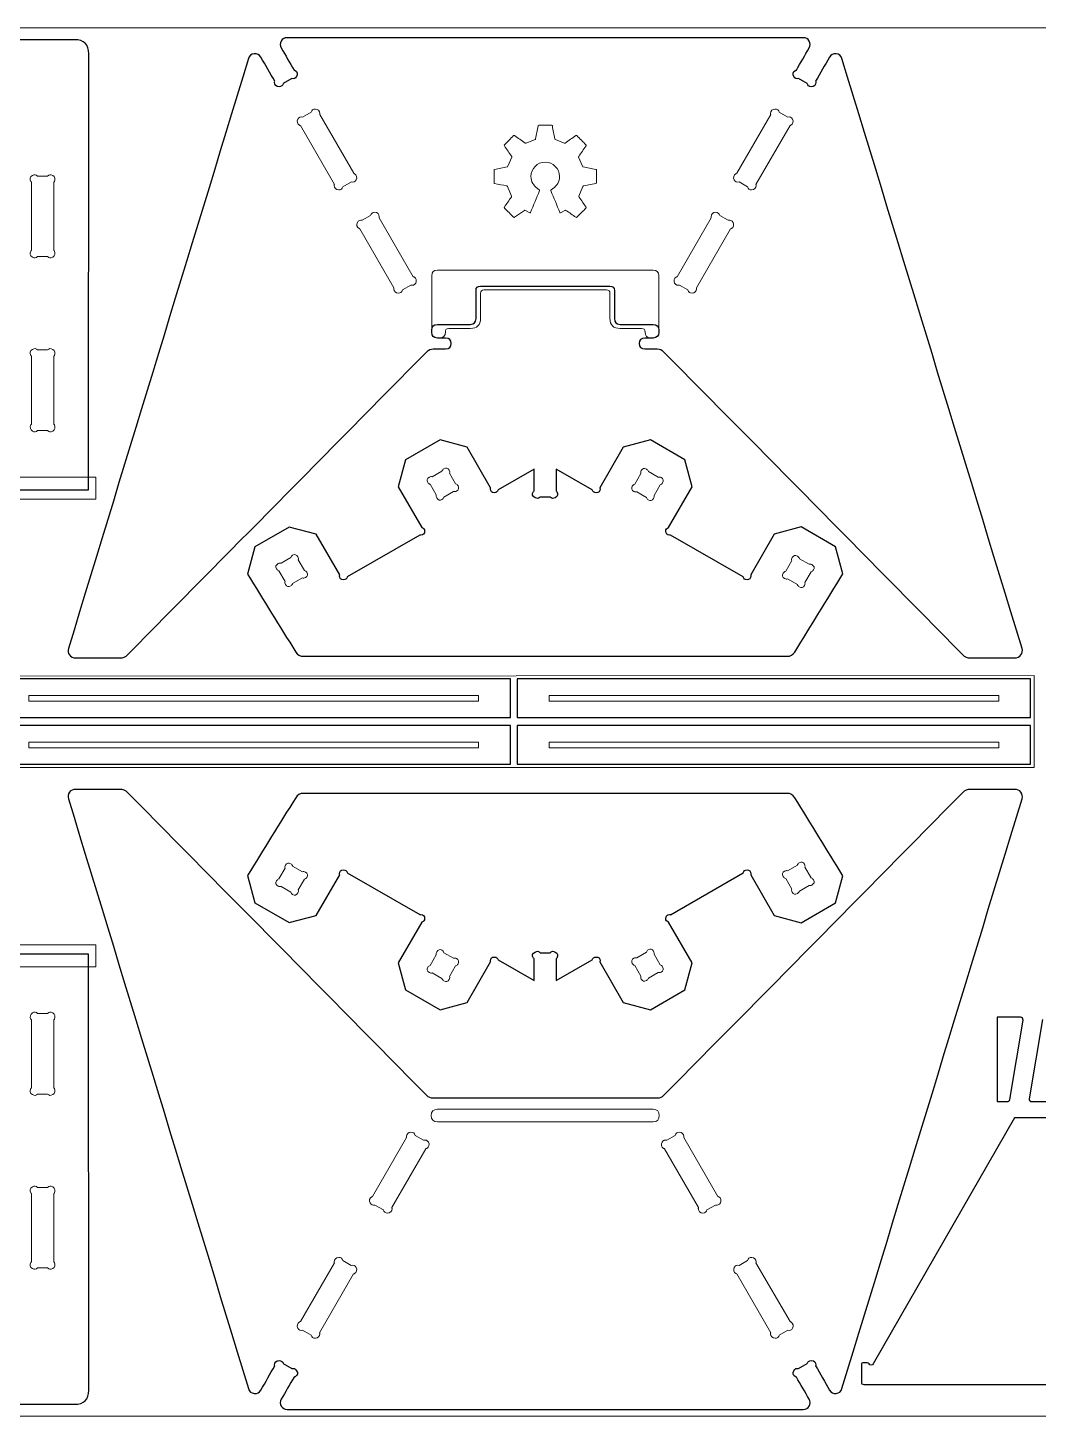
# Model space of a CAD drawing. Header units: millimetres. Extents: x 0 to 2438, y 0 to 1220.
# Drawn here: x 814 to 1702, y 0 to 1220 of the extents above; entities that cross this region are included whole.
import ezdxf

# ---------------------------------------------------------------- set-up
doc = ezdxf.new("R2010")
doc.units = ezdxf.units.MM
doc.header["$MEASUREMENT"] = 0
doc.layers.add('Profile - outside', color=18, linetype='Continuous', true_color=0x000000)

msp = doc.modelspace()

# ---------------------------------------------------------------- linework, layer by layer
at = {"layer": 'Profile - outside', "color": 1, "lineweight": 0, "true_color": 0xff0007}
for p, q in [((0, 1220), (2438, 1220)), ((2438, 0), (0, 0))]:
    msp.add_line(p, q, dxfattribs=at)
at = {"layer": 'Profile - outside', "color": 18, "true_color": 0x000000}
for p, q in [((854.6, 1209.5), (29.8, 1209.5)), ((1495.3, 1211.3), (1041.6, 1211.3)), ((867.1, 814.1), (867.3, 1197)), ((1045.7, 1175.3), (1038.2, 1171)), ((1498.7, 1171), (1491.2, 1175.3)), ((1207.6, 967.6), (1207.6, 989)), ((1211.6, 993), (1325.3, 993)), ((1329.3, 989), (1329.3, 967.6)), ((1207.6, 964.4), (1207.6, 967.6)), ((1329.3, 967.6), (1329.3, 964.4)), ((1168.7, 952.4), (1168.7, 954.4)), ((1173.7, 959.4), (1202.6, 959.4)), ((1334.3, 959.4), (1363.2, 959.4)), ((1368.2, 954.4), (1368.2, 952.4)), ((1180.9, 947.4), (1173.7, 947.4)), ((1363.2, 947.4), (1355.9, 947.4)), ((1170, 937.8), (1180.9, 937.8)), ((1355.9, 937.8), (1366.8, 937.8)), ((1176, 857.8), (1145.7, 840.4)), ((1199.8, 851.4), (1176, 857.8)), ((1360.9, 857.8), (1337, 851.4)), ((1391.1, 840.4), (1360.9, 857.8)), ((1220.4, 815.8), (1199.8, 851.4)), ((1337, 851.4), (1316.4, 815.8)), ((1145.7, 840.4), (1139.3, 816.5)), ((1258.6, 832.2), (1227, 814)), ((1258.6, 813.1), (1258.6, 832.2)), ((1309.8, 814), (1278.1, 832.2)), ((1278.1, 832.2), (1278.1, 813.1)), ((1397.5, 816.5), (1391.1, 840.4)), ((17.3, 814.1), (867.1, 814.1)), ((1139.3, 816.5), (1159.9, 780.9)), ((1272.7, 807.7), (1264, 807.7)), ((1376.9, 780.9), (1397.5, 816.5)), ((1043.3, 781.3), (1013.1, 763.9)), ((1067.2, 774.9), (1043.3, 781.3)), ((1493.5, 781.4), (1469.6, 775)), ((1523.7, 763.9), (1493.5, 781.4)), ((1087.8, 739.3), (1067.2, 774.9)), ((1158.1, 774.2), (1094.4, 737.5)), ((1442.4, 737.5), (1378.7, 774.3)), ((1469.6, 775), (1449.1, 739.3)), ((1013.1, 763.9), (1006.7, 740)), ((1530.1, 740.1), (1523.7, 763.9)), ((855.6, 666.3), (856.5, 666.3)), ((856.5, 666.3), (894.5, 666.3)), ((1642.3, 666.3), (1680.4, 666.3)), ((1680.4, 666.3), (1681.2, 666.3)), ((1237.8, 647.9), (786.6, 647.9)), ((1237.8, 613.9), (1237.8, 647.9)), ((1695.1, 647.9), (1243.8, 647.9)), ((1243.8, 647.9), (1243.8, 613.9)), ((1695.1, 613.9), (1695.1, 647.9)), ((786.6, 613.9), (1237.8, 613.9)), ((1243.8, 613.9), (1695.1, 613.9)), ((1237.8, 606.9), (786.6, 606.9)), ((1237.8, 572.9), (1237.8, 606.9)), ((1695.1, 606.9), (1243.8, 606.9)), ((1243.8, 606.9), (1243.8, 572.9)), ((1695.1, 572.9), (1695.1, 606.9)), ((786.6, 572.9), (1237.8, 572.9)), ((1243.8, 572.9), (1695.1, 572.9)), ((856.5, 550.8), (855.6, 550.8)), ((894.5, 550.8), (856.5, 550.8)), ((1680.4, 550.8), (1642.3, 550.8)), ((1681.2, 550.8), (1680.4, 550.8)), ((1480.9, 547.3), (1055.9, 547.3)), ((1094.4, 477.5), (1158.1, 440.8)), ((1378.7, 440.7), (1442.4, 477.5)), ((1006.7, 475), (1013.1, 451.1)), ((1067.2, 440.1), (1087.8, 475.7)), ((1449.1, 475.7), (1469.6, 440)), ((1523.7, 451.1), (1530.1, 474.9)), ((1013.1, 451.1), (1043.3, 433.7)), ((1043.3, 433.7), (1067.2, 440.1)), ((1469.6, 440), (1493.5, 433.6)), ((1493.5, 433.6), (1523.7, 451.1)), ((1159.9, 434.1), (1139.3, 398.5)), ((1397.5, 398.5), (1376.9, 434.1)), ((867.1, 405.9), (17.3, 405.9)), ((867.3, 23), (867.1, 405.9)), ((1264, 407.3), (1272.7, 407.3)), ((1139.3, 398.5), (1145.7, 374.6)), ((1199.8, 363.6), (1220.4, 399.2)), ((1227, 401), (1258.6, 382.8)), ((1258.6, 382.8), (1258.6, 401.9)), ((1278.1, 401.9), (1278.1, 382.8)), ((1278.1, 382.8), (1309.8, 401)), ((1316.4, 399.2), (1337, 363.6)), ((1391.1, 374.6), (1397.5, 398.5)), ((1145.7, 374.6), (1176, 357.2)), ((1360.9, 357.2), (1391.1, 374.6)), ((1176, 357.2), (1199.8, 363.6)), ((1337, 363.6), (1360.9, 357.2)), ((1665.6, 350.6), (1665.6, 276.4)), ((1686.3, 350.6), (1665.6, 350.6)), ((1676.8, 278.2), (1688.4, 348)), ((1705.5, 348.7), (1693.9, 278.9)), ((1185.7, 279.4), (1170, 279.4)), ((1268.4, 279.4), (1185.7, 279.4)), ((1351.1, 279.4), (1268.4, 279.4)), ((1366.8, 279.4), (1351.1, 279.4)), ((1665.6, 276.4), (1674.6, 276.4)), ((1696, 276.4), (1716.7, 276.4)), ((1680.8, 262.3), (1556.7, 45.9)), ((1866, 262.3), (1680.8, 262.3)), ((1038.2, 46.2), (1045.7, 41.8)), ((1491.2, 41.8), (1498.7, 46.2)), ((1546.4, 45), (1546.4, 29.9)), ((1551.3, 47), (1548.4, 47)), ((29.8, 10.5), (854.6, 10.5)), ((1041.6, 5.9), (1495.3, 5.9))]:
    msp.add_line(p, q, dxfattribs=at)
at = {"layer": 'Profile - outside', "color": 30, "lineweight": 0, "true_color": 0xff7f00}
for p, q in [((1055.2, 1141.5), (1062.7, 1145.9)), ((1070.2, 1143.9), (1100.1, 1092.1)), ((1466.7, 1143.9), (1436.8, 1092.1)), ((1481.6, 1141.5), (1474.1, 1145.9)), ((1083.1, 1082.3), (1053.2, 1134.1)), ((1453.7, 1082.3), (1483.6, 1134.1)), ((822.3, 1089.7), (831, 1089.7)), ((816.9, 1024.5), (816.9, 1084.3)), ((836.4, 1084.3), (836.4, 1024.5)), ((1098.1, 1084.6), (1090.6, 1080.3)), ((1438.8, 1084.6), (1446.3, 1080.3)), ((1107.5, 1050.8), (1115, 1055.1)), ((1122.5, 1053.1), (1152.4, 1001.3)), ((1414.3, 1053.1), (1384.4, 1001.3)), ((1429.3, 1050.8), (1421.8, 1055.1)), ((1135.5, 991.6), (1105.6, 1043.4)), ((1401.4, 991.6), (1431.3, 1043.4)), ((831, 1019), (822.3, 1019)), ((1150.4, 993.9), (1142.9, 989.6)), ((1386.4, 993.9), (1393.9, 989.6)), ((816.9, 871.6), (816.9, 931.4)), ((822.3, 936.9), (831, 936.9)), ((836.4, 931.4), (836.4, 871.6)), ((831, 866.2), (822.3, 866.2)), ((1169.2, 825.5), (1177.7, 830.4)), ((1367.7, 825.1), (1359.1, 830)), ((1172.7, 809.5), (1167.4, 818.9)), ((1184.3, 828.6), (1189.7, 819.2)), ((1352.5, 828.3), (1347.1, 818.9)), ((1364.1, 809.1), (1369.5, 818.5)), ((1187.9, 812.5), (1179.3, 807.7)), ((1348.9, 812.2), (1357.4, 807.3)), ((1036.2, 749.5), (1044.8, 754.4)), ((1051.4, 752.6), (1056.8, 743.2)), ((1485.2, 751.8), (1479.8, 742.4)), ((1500.3, 748.6), (1491.8, 753.5)), ((1039.8, 733.5), (1034.4, 742.9)), ((1055, 736.6), (1046.4, 731.7)), ((1481.5, 735.7), (1490.1, 730.8)), ((1496.7, 732.6), (1502.1, 742)), ((1039.8, 481.5), (1034.4, 472.1)), ((1055, 478.4), (1046.4, 483.3)), ((1481.5, 479.3), (1490.1, 484.2)), ((1496.7, 482.4), (1502.1, 473)), ((1036.2, 465.5), (1044.8, 460.6)), ((1051.4, 462.4), (1056.8, 471.8)), ((1485.2, 463.2), (1479.8, 472.6)), ((1500.3, 466.4), (1491.8, 461.5)), ((1172.7, 405.5), (1167.4, 396.1)), ((1187.9, 402.5), (1179.3, 407.3)), ((1348.9, 402.8), (1357.4, 407.7)), ((1364.1, 405.9), (1369.5, 396.5)), ((1184.3, 386.4), (1189.7, 395.8)), ((1352.5, 386.7), (1347.1, 396.1)), ((1169.2, 389.5), (1177.7, 384.6)), ((1367.7, 389.9), (1359.1, 385)), ((831, 353.8), (822.3, 353.8)), ((816.9, 348.4), (816.9, 288.6)), ((836.4, 288.6), (836.4, 348.4)), ((822.3, 283.1), (831, 283.1)), ((1116.7, 193), (1146.6, 244.8)), ((1154.1, 246.8), (1161.5, 242.5)), ((1382.8, 246.8), (1375.3, 242.5)), ((1420.1, 193), (1390.2, 244.8)), ((1163.5, 235.1), (1133.6, 183.3)), ((1373.3, 235.1), (1403.2, 183.3)), ((816.9, 195.5), (816.9, 135.7)), ((831, 201), (822.3, 201)), ((836.4, 135.7), (836.4, 195.5)), ((1126.2, 181.3), (1118.7, 185.6)), ((1410.6, 181.3), (1418.1, 185.6)), ((1053.2, 83.1), (1083.1, 134.9)), ((1090.6, 136.8), (1098, 132.5)), ((1446.3, 136.8), (1438.8, 132.5)), ((1483.6, 83.1), (1453.7, 134.9)), ((822.3, 130.3), (831, 130.3)), ((1100, 125.1), (1070.1, 73.3)), ((1436.8, 125.1), (1466.7, 73.3)), ((1062.7, 71.3), (1055.2, 75.6)), ((1474.1, 71.3), (1481.6, 75.6))]:
    msp.add_line(p, q, dxfattribs=at)
at = {"layer": 'Profile - outside', "color": 5, "lineweight": 0, "true_color": 0x0000ff}
for p, q in [((1262.7, 1134.3), (1274.1, 1134.3)), ((1251.8, 1118.6), (1259.5, 1121.8)), ((1277.4, 1121.8), (1285, 1118.6)), ((1235.6, 1098.3), (1239, 1106.2)), ((1297.8, 1106.2), (1301.2, 1098.3)), ((1238.7, 1072.1), (1235.4, 1080.5)), ((1301.5, 1080.5), (1298.1, 1072.1)), ((1312.9, 1083.1), (1302.1, 1081.1)), ((1250.2, 1059.5), (1241.4, 1053.5)), ((1254.9, 1057.5), (1251, 1059.5)), ((1285.8, 1059.5), (1282, 1057.5)), ((1168.7, 952.4), (1168.7, 1002.1)), ((1173.7, 1007.1), (1363.2, 1007.1)), ((1368.2, 1002.1), (1368.2, 952.4)), ((1322.3, 989.7), (1214.6, 989.7)), ((1211.6, 986.7), (1211.6, 964.8)), ((1325.3, 964.8), (1325.3, 986.7)), ((1202.6, 955.8), (1183.7, 955.8)), ((1353.2, 955.8), (1334.3, 955.8)), ((1175.7, 947.4), (1173.7, 947.4)), ((1363.2, 947.4), (1361.2, 947.4)), ((1173.7, 269.7), (1363.2, 269.7)), ((1363.2, 258.7), (1173.7, 258.7))]:
    msp.add_line(p, q, dxfattribs=at)
at = {"layer": 'Profile - outside', "color": 4, "lineweight": 0, "true_color": 0x00ffff}
for p, q in [((1698.1, 650.9), (783.6, 650.4)), ((1698.1, 569.9), (1698.1, 650.9)), ((814.5, 628.4), (814.5, 633.4)), ((814.5, 633.4), (1209.9, 633.4)), ((1209.9, 628.4), (814.5, 628.4)), ((1209.9, 633.4), (1209.9, 628.4)), ((1271.8, 633.4), (1667.2, 633.4)), ((1271.8, 628.4), (1271.8, 633.4)), ((1667.2, 628.4), (1271.8, 628.4)), ((1667.2, 633.4), (1667.2, 628.4)), ((814.5, 587.4), (814.5, 592.4)), ((814.5, 592.4), (1209.9, 592.4)), ((1209.9, 587.4), (814.5, 587.4)), ((1209.9, 592.4), (1209.9, 587.4)), ((1271.8, 587.4), (1271.8, 592.4)), ((1271.8, 592.4), (1667.2, 592.4)), ((1667.2, 587.4), (1271.8, 587.4)), ((1667.2, 592.4), (1667.2, 587.4)), ((783.6, 569.9), (1698.1, 569.9))]:
    msp.add_line(p, q, dxfattribs=at)
at = {"layer": 'Profile - outside', "color": 3, "lineweight": 0, "true_color": 0x00ff00}
for points in [[(13.9, 805.8), (873.3, 805.8), (873.3, 825.1), (13.9, 825.1), (13.9, 805.8)], [(13.9, 394.9), (873.3, 394.9), (873.3, 414.2), (13.9, 414.2), (13.9, 394.9)]]:
    msp.add_lwpolyline(points, dxfattribs=at)
at = {"layer": 'Profile - outside', "color": 18, "true_color": 0x000000}
for points in [[(867.3, 1197), (867.2, 1205.3), (863, 1209.5), (854.6, 1209.5)], [(1036.4, 1208.3), (1035.2, 1206.3), (1035.2, 1204.3), (1036.4, 1202.3)], [(1041.6, 1211.3), (1039.3, 1211.3), (1037.5, 1210.3), (1036.4, 1208.3)], [(1500.5, 1208.3), (1499.3, 1210.3), (1497.6, 1211.3), (1495.3, 1211.3)], [(1500.5, 1202.3), (1501.6, 1204.3), (1501.6, 1206.3), (1500.5, 1208.3)], [(1012.6, 1197.1), (1010, 1196.8), (1008.3, 1195.4), (1007.6, 1192.9)], [(1018.5, 1194.1), (1017.2, 1196.4), (1015.2, 1197.4), (1012.6, 1197.1)], [(1036.4, 1202.3), (1040.1, 1195.8), (1043.9, 1189.3), (1047.7, 1182.7)], [(1489.2, 1182.7), (1492.9, 1189.3), (1496.7, 1195.8), (1500.5, 1202.3)], [(1524.2, 1197.1), (1521.6, 1197.4), (1519.6, 1196.4), (1518.3, 1194.1)], [(1529.3, 1192.9), (1528.5, 1195.4), (1526.8, 1196.8), (1524.2, 1197.1)], [(1007.6, 1192.9), (954.8, 1020.1), (902, 847.3), (849.3, 674.5)], [(1030.7, 1173), (1026.6, 1180), (1022.6, 1187.1), (1018.5, 1194.1)], [(1518.3, 1194.1), (1514.3, 1187.1), (1510.2, 1180), (1506.1, 1173)], [(1687.6, 674.5), (1634.8, 847.3), (1582, 1020.1), (1529.3, 1192.9)], [(1030.6, 1172.1), (1030.6, 1172.5), (1030.6, 1172.8), (1030.7, 1173)], [(1034.5, 1168.2), (1031.9, 1168.2), (1030.6, 1169.5), (1030.6, 1172.1)], [(1049.9, 1177.1), (1048.9, 1175.4), (1047.5, 1174.8), (1045.7, 1175.3)], [(1047.7, 1182.7), (1047.9, 1182.7), (1048.2, 1182.6), (1048.5, 1182.5)], [(1048.5, 1182.5), (1050.7, 1181.2), (1051.2, 1179.4), (1049.9, 1177.1)], [(1486.9, 1177.1), (1485.6, 1179.4), (1486.1, 1181.2), (1488.4, 1182.5)], [(1491.2, 1175.3), (1489.4, 1174.8), (1487.9, 1175.4), (1486.9, 1177.1)], [(1488.4, 1182.5), (1488.7, 1182.6), (1488.9, 1182.7), (1489.2, 1182.7)], [(1506.3, 1172.1), (1506.3, 1169.5), (1505, 1168.2), (1502.3, 1168.2)], [(1506.1, 1173), (1506.2, 1172.8), (1506.3, 1172.5), (1506.3, 1172.1)], [(1038.2, 1171), (1037.7, 1169.1), (1036.5, 1168.2), (1034.5, 1168.2)], [(1502.3, 1168.2), (1500.3, 1168.2), (1499.1, 1169.1), (1498.7, 1171)], [(1207.6, 989), (1207.6, 991.7), (1208.9, 993), (1211.6, 993)], [(1325.3, 993), (1327.9, 993), (1329.3, 991.7), (1329.3, 989)], [(1202.6, 959.4), (1205.9, 959.4), (1207.6, 961.1), (1207.6, 964.4)], [(1329.3, 964.4), (1329.3, 961.1), (1330.9, 959.4), (1334.3, 959.4)], [(1168.7, 954.4), (1168.7, 957.8), (1170.3, 959.4), (1173.7, 959.4)], [(1173.7, 947.4), (1170.3, 947.4), (1168.7, 949.1), (1168.7, 952.4)], [(1363.2, 959.4), (1366.5, 959.4), (1368.2, 957.8), (1368.2, 954.4)], [(1368.2, 952.4), (1368.2, 949.1), (1366.5, 947.4), (1363.2, 947.4)], [(1185.7, 942.6), (1185.7, 945.8), (1184.1, 947.4), (1180.9, 947.4)], [(1180.9, 937.8), (1184.1, 937.8), (1185.7, 939.4), (1185.7, 942.6)], [(1355.9, 947.4), (1352.7, 947.4), (1351.1, 945.8), (1351.1, 942.6)], [(1351.1, 942.6), (1351.1, 939.4), (1352.7, 937.8), (1355.9, 937.8)], [(901.6, 669.3), (989.2, 758), (1076.8, 846.7), (1164.3, 935.4)], [(1164.3, 935.4), (1165.9, 937), (1167.8, 937.8), (1170, 937.8)], [(1366.8, 937.8), (1369.1, 937.8), (1371, 937), (1372.5, 935.4)], [(1372.5, 935.4), (1460.1, 846.7), (1547.6, 758), (1635.2, 669.3)], [(1220.3, 814.9), (1220.3, 815.2), (1220.3, 815.5), (1220.4, 815.8)], [(1223.7, 811.5), (1221.4, 811.5), (1220.3, 812.6), (1220.3, 814.9)], [(1227, 814), (1226.6, 812.3), (1225.5, 811.5), (1223.7, 811.5)], [(1259.5, 807.1), (1257.2, 808.4), (1256.7, 810.2), (1258, 812.5)], [(1258, 812.5), (1258.2, 812.8), (1258.4, 813), (1258.6, 813.1)], [(1264, 807.7), (1262.7, 806.3), (1261.2, 806.1), (1259.5, 807.1)], [(1277.2, 807.1), (1275.5, 806.1), (1274, 806.3), (1272.7, 807.7)], [(1278.7, 812.5), (1280, 810.2), (1279.5, 808.4), (1277.2, 807.1)], [(1278.1, 813.1), (1278.3, 813), (1278.5, 812.8), (1278.7, 812.5)], [(1313.1, 811.5), (1311.4, 811.5), (1310.3, 812.3), (1309.8, 814)], [(1316.6, 814.9), (1316.6, 812.6), (1315.4, 811.5), (1313.1, 811.5)], [(1316.4, 815.8), (1316.5, 815.5), (1316.6, 815.2), (1316.6, 814.9)], [(1159.9, 780.9), (1161.6, 780.4), (1162.4, 779.3), (1162.4, 777.6)], [(1374.4, 777.6), (1374.4, 779.3), (1375.3, 780.4), (1376.9, 780.9)], [(1159, 774.1), (1158.7, 774.1), (1158.4, 774.2), (1158.1, 774.2)], [(1162.4, 777.6), (1162.4, 775.3), (1161.3, 774.1), (1159, 774.1)], [(1377.8, 774.1), (1375.5, 774.1), (1374.4, 775.3), (1374.4, 777.6)], [(1378.7, 774.3), (1378.4, 774.2), (1378.1, 774.1), (1377.8, 774.1)], [(1006.7, 740), (1020.8, 717.2), (1035, 694.3), (1049.1, 671.5)], [(1087.7, 738.4), (1087.7, 738.7), (1087.7, 739), (1087.8, 739.3)], [(1091.1, 735), (1088.8, 735), (1087.7, 736.1), (1087.7, 738.4)], [(1094.4, 737.5), (1093.9, 735.8), (1092.8, 735), (1091.1, 735)], [(1445.8, 735), (1444, 735), (1442.9, 735.8), (1442.4, 737.5)], [(1449.2, 738.4), (1449.2, 736.1), (1448, 735), (1445.8, 735)], [(1449.1, 739.3), (1449.1, 739), (1449.2, 738.7), (1449.2, 738.4)], [(1487.7, 671.5), (1501.9, 694.4), (1516, 717.2), (1530.1, 740.1)], [(849.3, 674.5), (848.6, 672.5), (849, 670.6), (850.2, 668.9)], [(1049.1, 671.5), (1050.7, 669), (1052.9, 667.7), (1055.9, 667.7)], [(1480.9, 667.7), (1483.9, 667.7), (1486.2, 669), (1487.7, 671.5)], [(1686.6, 668.9), (1687.9, 670.6), (1688.2, 672.5), (1687.6, 674.5)], [(850.2, 668.9), (851.5, 667.2), (853.3, 666.3), (855.6, 666.3)], [(894.5, 666.3), (897.3, 666.3), (899.7, 667.3), (901.6, 669.3)], [(1055.9, 667.7), (1197.6, 667.7), (1339.3, 667.7), (1480.9, 667.7)], [(1635.2, 669.3), (1637.2, 667.3), (1639.5, 666.3), (1642.3, 666.3)], [(1681.2, 666.3), (1683.5, 666.3), (1685.3, 667.2), (1686.6, 668.9)], [(855.6, 550.8), (853.3, 550.8), (851.5, 550), (850.2, 548.3)], [(901.6, 547.9), (899.7, 549.8), (897.3, 550.8), (894.5, 550.8)], [(1642.3, 550.8), (1639.5, 550.8), (1637.2, 549.8), (1635.2, 547.9)], [(1686.6, 548.3), (1685.3, 550), (1683.5, 550.8), (1681.2, 550.8)], [(850.2, 548.3), (849, 546.5), (848.6, 544.7), (849.3, 542.6)], [(849.3, 542.6), (902, 369.8), (954.8, 197), (1007.6, 24.3)], [(1164.3, 281.7), (1076.8, 370.4), (989.2, 459.1), (901.6, 547.9)], [(1049.1, 543.5), (1035, 520.7), (1020.8, 497.8), (1006.7, 475)], [(1055.9, 547.3), (1052.9, 547.3), (1050.7, 546), (1049.1, 543.5)], [(1635.2, 547.9), (1547.6, 459.1), (1460.1, 370.4), (1372.5, 281.7)], [(1487.7, 543.5), (1486.2, 546), (1483.9, 547.3), (1480.9, 547.3)], [(1530.1, 474.9), (1516, 497.8), (1501.9, 520.6), (1487.7, 543.5)], [(1529.3, 24.3), (1582.1, 197), (1634.8, 369.8), (1687.6, 542.6)], [(1687.6, 542.6), (1688.2, 544.7), (1687.9, 546.5), (1686.6, 548.3)], [(1087.7, 476.6), (1087.7, 478.9), (1088.8, 480), (1091.1, 480)], [(1087.8, 475.7), (1087.7, 476), (1087.7, 476.3), (1087.7, 476.6)], [(1091.1, 480), (1092.8, 480), (1093.9, 479.2), (1094.4, 477.5)], [(1442.4, 477.5), (1442.9, 479.2), (1444, 480), (1445.8, 480)], [(1445.8, 480), (1448, 480), (1449.2, 478.9), (1449.2, 476.6)], [(1449.2, 476.6), (1449.2, 476.3), (1449.1, 476), (1449.1, 475.7)], [(1158.1, 440.8), (1158.4, 440.8), (1158.7, 440.9), (1159, 440.9)], [(1159, 440.9), (1161.3, 440.9), (1162.4, 439.7), (1162.4, 437.4)], [(1374.4, 437.4), (1374.4, 439.7), (1375.5, 440.9), (1377.8, 440.9)], [(1377.8, 440.9), (1378.1, 440.9), (1378.4, 440.8), (1378.7, 440.7)], [(1162.4, 437.4), (1162.4, 435.7), (1161.6, 434.6), (1159.9, 434.1)], [(1376.9, 434.1), (1375.3, 434.6), (1374.4, 435.7), (1374.4, 437.4)], [(1220.3, 400.1), (1220.3, 402.4), (1221.4, 403.5), (1223.7, 403.5)], [(1223.7, 403.5), (1225.5, 403.5), (1226.6, 402.7), (1227, 401)], [(1258, 402.5), (1256.7, 404.8), (1257.2, 406.6), (1259.5, 407.9)], [(1259.5, 407.9), (1261.2, 408.9), (1262.7, 408.7), (1264, 407.3)], [(1272.7, 407.3), (1274, 408.7), (1275.5, 408.9), (1277.2, 407.9)], [(1277.2, 407.9), (1279.5, 406.6), (1280, 404.8), (1278.7, 402.5)], [(1309.8, 401), (1310.3, 402.7), (1311.4, 403.5), (1313.1, 403.5)], [(1313.1, 403.5), (1315.4, 403.5), (1316.6, 402.4), (1316.6, 400.1)], [(1220.4, 399.2), (1220.3, 399.5), (1220.3, 399.8), (1220.3, 400.1)], [(1258.6, 401.9), (1258.4, 402), (1258.2, 402.2), (1258, 402.5)], [(1278.7, 402.5), (1278.5, 402.2), (1278.3, 402), (1278.1, 401.9)], [(1316.6, 400.1), (1316.6, 399.8), (1316.5, 399.5), (1316.4, 399.2)], [(1687.9, 349.8), (1687.5, 350.3), (1686.9, 350.6), (1686.3, 350.6)], [(1688.4, 348), (1688.5, 348.7), (1688.4, 349.3), (1687.9, 349.8)], [(1170, 279.4), (1167.8, 279.4), (1165.9, 280.1), (1164.3, 281.7)], [(1372.5, 281.7), (1371, 280.1), (1369.1, 279.4), (1366.8, 279.4)], [(1674.6, 276.4), (1675.8, 276.4), (1676.6, 277), (1676.8, 278.2)], [(1693.9, 278.9), (1693.7, 278.2), (1693.9, 277.6), (1694.3, 277.1)], [(1694.3, 277.1), (1694.8, 276.6), (1695.3, 276.4), (1696, 276.4)], [(1030.6, 45), (1030.6, 47.6), (1031.9, 48.9), (1034.5, 48.9)], [(1034.5, 48.9), (1036.5, 48.9), (1037.8, 48), (1038.2, 46.2)], [(1498.7, 46.2), (1499.1, 48), (1500.4, 48.9), (1502.4, 48.9)], [(1502.4, 48.9), (1505, 48.9), (1506.3, 47.6), (1506.3, 45)], [(1018.5, 23), (1022.6, 30.1), (1026.7, 37.1), (1030.7, 44.2)], [(1030.7, 44.2), (1030.6, 44.4), (1030.6, 44.7), (1030.6, 45)], [(1045.7, 41.8), (1047.5, 42.4), (1048.9, 41.8), (1049.9, 40)], [(1049.9, 40), (1051.2, 37.8), (1050.8, 36), (1048.5, 34.7)], [(1488.4, 34.7), (1486.1, 36), (1485.7, 37.8), (1487, 40)], [(1487, 40), (1488, 41.8), (1489.4, 42.4), (1491.2, 41.8)], [(1506.3, 45), (1506.3, 44.7), (1506.3, 44.4), (1506.1, 44.2)], [(1506.1, 44.2), (1510.2, 37.1), (1514.3, 30.1), (1518.4, 23)], [(1548.4, 47), (1547, 47), (1546.4, 46.4), (1546.4, 45)], [(1553.1, 45.9), (1552.8, 46.6), (1552.2, 47), (1551.3, 47)], [(1554.9, 44.8), (1554.1, 44.8), (1553.5, 45.1), (1553.1, 45.9)], [(1556.7, 45.9), (1556.4, 45.1), (1555.8, 44.8), (1554.9, 44.8)], [(1047.7, 34.4), (1043.9, 27.9), (1040.2, 21.4), (1036.4, 14.9)], [(1048.5, 34.7), (1048.2, 34.5), (1047.9, 34.4), (1047.7, 34.4)], [(1489.2, 34.4), (1489, 34.4), (1488.7, 34.5), (1488.4, 34.7)], [(1500.5, 14.9), (1496.7, 21.4), (1493, 27.9), (1489.2, 34.4)], [(1546.4, 29.9), (1546.4, 28.6), (1547, 27.9), (1548.4, 27.9)], [(1548.4, 27.9), (1615.7, 27.9), (1683, 27.9), (1750.3, 27.9)], [(854.6, 10.5), (863, 10.5), (867.2, 14.7), (867.3, 23)], [(1007.6, 24.3), (1008.4, 21.7), (1010, 20.3), (1012.7, 20)], [(1012.7, 20), (1015.3, 19.8), (1017.2, 20.7), (1018.5, 23)], [(1036.4, 14.9), (1035.3, 12.9), (1035.3, 10.9), (1036.4, 8.9)], [(1500.5, 8.9), (1501.6, 10.9), (1501.6, 12.9), (1500.5, 14.9)], [(1518.4, 23), (1519.7, 20.7), (1521.6, 19.8), (1524.2, 20)], [(1524.2, 20), (1526.8, 20.3), (1528.5, 21.7), (1529.3, 24.3)], [(1036.4, 8.9), (1037.6, 6.9), (1039.3, 5.9), (1041.6, 5.9)], [(1495.3, 5.9), (1497.6, 5.9), (1499.3, 6.9), (1500.5, 8.9)]]:
    msp.add_open_spline(points, degree=3, dxfattribs=at)
at = {"layer": 'Profile - outside', "color": 30, "lineweight": 0, "true_color": 0xff7f00}
for points in [[(1062.7, 1145.9), (1063.2, 1147.7), (1064.4, 1148.6), (1066.4, 1148.6)], [(1066.4, 1148.6), (1068.6, 1148.6), (1070.3, 1146.9), (1070.3, 1144.7)], [(1470.4, 1148.6), (1468.3, 1148.6), (1466.5, 1146.9), (1466.5, 1144.7)], [(1474.1, 1145.9), (1473.7, 1147.7), (1472.5, 1148.6), (1470.4, 1148.6)], [(1052.4, 1134.4), (1050.6, 1135.4), (1049.9, 1137.8), (1051, 1139.7)], [(1051, 1139.7), (1052, 1141.5), (1053.4, 1142.1), (1055.2, 1141.5)], [(1070.3, 1144.7), (1070.3, 1144.3), (1070.3, 1144.1), (1070.2, 1143.9)], [(1466.5, 1144.7), (1466.5, 1144.3), (1466.6, 1144.1), (1466.7, 1143.9)], [(1485.8, 1139.7), (1484.8, 1141.5), (1483.4, 1142.1), (1481.6, 1141.5)], [(1484.4, 1134.4), (1486.3, 1135.4), (1486.9, 1137.8), (1485.8, 1139.7)], [(1053.2, 1134.1), (1053, 1134.1), (1052.7, 1134.2), (1052.4, 1134.4)], [(1483.6, 1134.1), (1483.8, 1134.1), (1484.1, 1134.2), (1484.4, 1134.4)], [(816.3, 1084.9), (815, 1087.2), (815.5, 1089), (817.8, 1090.3)], [(817.8, 1090.3), (819.5, 1091.3), (821, 1091.1), (822.3, 1089.7)], [(831, 1089.7), (832.3, 1091.1), (833.8, 1091.3), (835.6, 1090.3)], [(835.6, 1090.3), (837.4, 1089.2), (838.1, 1086.8), (837, 1084.9)], [(1102.3, 1086.4), (1101.3, 1084.7), (1099.9, 1084.1), (1098.1, 1084.6)], [(1100.1, 1092.1), (1100.3, 1092.1), (1100.6, 1092), (1100.9, 1091.8)], [(1100.9, 1091.8), (1102.7, 1090.7), (1103.4, 1088.3), (1102.3, 1086.4)], [(1436, 1091.8), (1434.1, 1090.7), (1433.5, 1088.3), (1434.5, 1086.4)], [(1434.5, 1086.4), (1435.5, 1084.7), (1437, 1084.1), (1438.8, 1084.6)], [(1436.8, 1092.1), (1436.5, 1092.1), (1436.3, 1092), (1436, 1091.8)], [(816.9, 1084.3), (816.7, 1084.4), (816.5, 1084.6), (816.3, 1084.9)], [(837, 1084.9), (836.8, 1084.6), (836.6, 1084.4), (836.4, 1084.3)], [(1083, 1081.5), (1083, 1081.8), (1083, 1082.1), (1083.1, 1082.3)], [(1086.9, 1077.5), (1084.7, 1077.5), (1083, 1079.3), (1083, 1081.5)], [(1090.6, 1080.3), (1090.1, 1078.5), (1088.9, 1077.5), (1086.9, 1077.5)], [(1446.3, 1080.3), (1446.7, 1078.5), (1447.9, 1077.5), (1449.9, 1077.5)], [(1449.9, 1077.5), (1452.1, 1077.5), (1453.9, 1079.3), (1453.9, 1081.5)], [(1453.9, 1081.5), (1453.9, 1081.8), (1453.8, 1082.1), (1453.7, 1082.3)], [(1103.3, 1049), (1104.3, 1050.7), (1105.7, 1051.3), (1107.5, 1050.8)], [(1115, 1055.1), (1115.5, 1057), (1116.7, 1057.9), (1118.7, 1057.9)], [(1118.7, 1057.9), (1120.9, 1057.9), (1122.6, 1056.1), (1122.6, 1054)], [(1122.6, 1054), (1122.6, 1053.6), (1122.6, 1053.3), (1122.5, 1053.1)], [(1418.1, 1057.9), (1416, 1057.9), (1414.2, 1056.1), (1414.2, 1054)], [(1414.2, 1054), (1414.2, 1053.6), (1414.2, 1053.3), (1414.3, 1053.1)], [(1421.8, 1055.1), (1421.4, 1057), (1420.1, 1057.9), (1418.1, 1057.9)], [(1433.5, 1049), (1432.5, 1050.7), (1431.1, 1051.3), (1429.3, 1050.8)], [(1104.8, 1043.6), (1102.9, 1044.7), (1102.2, 1047.1), (1103.3, 1049)], [(1105.6, 1043.4), (1105.3, 1043.4), (1105.1, 1043.5), (1104.8, 1043.6)], [(1431.3, 1043.4), (1431.5, 1043.4), (1431.8, 1043.5), (1432.1, 1043.6)], [(1432.1, 1043.6), (1434, 1044.7), (1434.6, 1047.1), (1433.5, 1049)], [(817.8, 1018.5), (815.5, 1019.8), (815, 1021.6), (816.3, 1023.8)], [(816.3, 1023.8), (816.5, 1024.1), (816.7, 1024.3), (816.9, 1024.5)], [(822.3, 1019), (821, 1017.6), (819.5, 1017.5), (817.8, 1018.5)], [(835.6, 1018.5), (833.8, 1017.5), (832.3, 1017.6), (831, 1019)], [(837, 1023.8), (838.1, 1021.9), (837.4, 1019.5), (835.6, 1018.5)], [(836.4, 1024.5), (836.6, 1024.3), (836.8, 1024.1), (837, 1023.8)], [(1152.4, 1001.3), (1152.6, 1001.3), (1152.9, 1001.2), (1153.2, 1001.1)], [(1153.2, 1001.1), (1155.1, 1000), (1155.7, 997.6), (1154.6, 995.7)], [(1383.7, 1001.1), (1381.8, 1000), (1381.1, 997.6), (1382.2, 995.7)], [(1384.4, 1001.3), (1384.2, 1001.3), (1383.9, 1001.2), (1383.7, 1001.1)], [(1135.3, 990.7), (1135.3, 991.1), (1135.4, 991.4), (1135.5, 991.6)], [(1139.2, 986.8), (1137.1, 986.8), (1135.3, 988.6), (1135.3, 990.7)], [(1142.9, 989.6), (1142.5, 987.7), (1141.2, 986.8), (1139.2, 986.8)], [(1154.6, 995.7), (1153.6, 994), (1152.2, 993.4), (1150.4, 993.9)], [(1382.2, 995.7), (1383.2, 994), (1384.6, 993.4), (1386.4, 993.9)], [(1393.9, 989.6), (1394.4, 987.7), (1395.6, 986.8), (1397.6, 986.8)], [(1397.6, 986.8), (1399.8, 986.8), (1401.5, 988.6), (1401.5, 990.7)], [(1401.5, 990.7), (1401.5, 991.1), (1401.5, 991.4), (1401.4, 991.6)], [(816.3, 932.1), (815, 934.3), (815.5, 936.1), (817.8, 937.4)], [(816.9, 931.4), (816.7, 931.6), (816.5, 931.8), (816.3, 932.1)], [(817.8, 937.4), (819.5, 938.4), (821, 938.3), (822.3, 936.9)], [(831, 936.9), (832.3, 938.3), (833.8, 938.4), (835.5, 937.4)], [(835.5, 937.4), (837.4, 936.4), (838.1, 933.9), (837, 932.1)], [(837, 932.1), (836.8, 931.8), (836.6, 931.6), (836.4, 931.4)], [(817.8, 865.6), (815.9, 866.7), (815.3, 869.1), (816.3, 871)], [(816.3, 871), (816.5, 871.3), (816.7, 871.5), (816.9, 871.6)], [(837, 871), (838.1, 869.1), (837.4, 866.7), (835.5, 865.6)], [(836.4, 871.6), (836.6, 871.5), (836.8, 871.3), (837, 871)], [(822.3, 866.2), (821, 864.8), (819.5, 864.6), (817.8, 865.6)], [(835.5, 865.6), (833.8, 864.6), (832.3, 864.8), (831, 866.2)], [(1177.7, 830.4), (1178, 831.3), (1178.5, 832), (1179.3, 832.5)], [(1179.3, 832.5), (1181.3, 833.6), (1182.9, 833.2), (1184, 831.2)], [(1184, 831.2), (1184.5, 830.4), (1184.6, 829.5), (1184.3, 828.6)], [(1352.9, 830.9), (1352.4, 830), (1352.3, 829.2), (1352.5, 828.3)], [(1357.5, 832.1), (1355.6, 833.3), (1354, 832.8), (1352.9, 830.9)], [(1359.1, 830), (1358.9, 830.9), (1358.4, 831.6), (1357.5, 832.1)], [(1165.3, 820.5), (1164.1, 822.5), (1164.6, 824), (1166.6, 825.2)], [(1167.4, 818.9), (1166.4, 819.1), (1165.7, 819.7), (1165.3, 820.5)], [(1166.6, 825.2), (1167.4, 825.6), (1168.2, 825.7), (1169.2, 825.5)], [(1189.7, 819.2), (1190.6, 818.9), (1191.3, 818.4), (1191.8, 817.6)], [(1191.8, 817.6), (1192.9, 815.6), (1192.5, 814), (1190.5, 812.9)], [(1347.1, 818.9), (1346.2, 818.6), (1345.5, 818.1), (1345, 817.3)], [(1370.3, 824.8), (1369.5, 825.2), (1368.6, 825.4), (1367.7, 825.1)], [(1369.5, 818.5), (1370.4, 818.7), (1371.1, 819.3), (1371.5, 820.1)], [(1371.5, 820.1), (1372.7, 822.1), (1372.3, 823.6), (1370.3, 824.8)], [(1173.1, 806.9), (1172.6, 807.7), (1172.5, 808.5), (1172.7, 809.5)], [(1177.7, 805.6), (1175.8, 804.4), (1174.2, 804.9), (1173.1, 806.9)], [(1179.3, 807.7), (1179.1, 806.7), (1178.6, 806.1), (1177.7, 805.6)], [(1190.5, 812.9), (1189.7, 812.4), (1188.8, 812.3), (1187.9, 812.5)], [(1345, 817.3), (1343.9, 815.3), (1344.3, 813.7), (1346.3, 812.6)], [(1346.3, 812.6), (1347.1, 812.1), (1348, 812), (1348.9, 812.2)], [(1357.4, 807.3), (1357.7, 806.4), (1358.2, 805.7), (1359, 805.2)], [(1359, 805.2), (1361, 804.1), (1362.6, 804.5), (1363.7, 806.5)], [(1363.7, 806.5), (1364.2, 807.3), (1364.3, 808.2), (1364.1, 809.1)], [(1044.8, 754.4), (1045, 755.3), (1045.6, 756), (1046.4, 756.5)], [(1046.4, 756.5), (1048.4, 757.6), (1049.9, 757.2), (1051.1, 755.2)], [(1490.2, 755.6), (1488.2, 756.8), (1486.6, 756.3), (1485.5, 754.4)], [(1032.3, 744.5), (1031.2, 746.5), (1031.6, 748), (1033.6, 749.2)], [(1034.4, 742.9), (1033.5, 743.1), (1032.8, 743.7), (1032.3, 744.5)], [(1033.6, 749.2), (1034.4, 749.6), (1035.3, 749.8), (1036.2, 749.5)], [(1051.1, 755.2), (1051.5, 754.4), (1051.6, 753.5), (1051.4, 752.6)], [(1485.5, 754.4), (1485, 753.5), (1484.9, 752.7), (1485.2, 751.8)], [(1491.8, 753.5), (1491.5, 754.5), (1491, 755.2), (1490.2, 755.6)], [(1502.9, 748.3), (1502.1, 748.8), (1501.2, 748.9), (1500.3, 748.6)], [(1504.2, 743.6), (1505.3, 745.6), (1504.9, 747.1), (1502.9, 748.3)], [(1040.1, 730.9), (1039.7, 731.7), (1039.5, 732.6), (1039.8, 733.5)], [(1057.6, 736.9), (1056.8, 736.4), (1055.9, 736.3), (1055, 736.6)], [(1056.8, 743.2), (1057.7, 742.9), (1058.4, 742.4), (1058.8, 741.6)], [(1058.8, 741.6), (1060, 739.6), (1059.6, 738), (1057.6, 736.9)], [(1477.7, 740.8), (1476.5, 738.8), (1476.9, 737.2), (1478.9, 736.1)], [(1479.8, 742.4), (1478.8, 742.1), (1478.1, 741.6), (1477.7, 740.8)], [(1478.9, 736.1), (1479.8, 735.6), (1480.6, 735.5), (1481.5, 735.7)], [(1496.4, 730), (1496.8, 730.8), (1496.9, 731.7), (1496.7, 732.6)], [(1502.1, 742), (1503, 742.2), (1503.7, 742.8), (1504.2, 743.6)], [(1044.8, 729.6), (1042.8, 728.5), (1041.3, 728.9), (1040.1, 730.9)], [(1046.4, 731.7), (1046.2, 730.8), (1045.6, 730.1), (1044.8, 729.6)], [(1490.1, 730.8), (1490.3, 729.9), (1490.9, 729.2), (1491.7, 728.7)], [(1491.7, 728.7), (1493.7, 727.6), (1495.2, 728), (1496.4, 730)], [(1040.1, 484.1), (1039.7, 483.3), (1039.5, 482.4), (1039.8, 481.5)], [(1044.8, 485.4), (1042.8, 486.5), (1041.3, 486.1), (1040.1, 484.1)], [(1046.4, 483.3), (1046.2, 484.2), (1045.6, 484.9), (1044.8, 485.4)], [(1057.6, 478.1), (1056.8, 478.6), (1055.9, 478.7), (1055, 478.4)], [(1058.8, 473.4), (1060, 475.4), (1059.6, 477), (1057.6, 478.1)], [(1477.7, 474.2), (1476.5, 476.2), (1476.9, 477.8), (1478.9, 478.9)], [(1478.9, 478.9), (1479.8, 479.4), (1480.6, 479.5), (1481.5, 479.3)], [(1490.1, 484.2), (1490.3, 485.1), (1490.9, 485.8), (1491.7, 486.3)], [(1491.7, 486.3), (1493.7, 487.4), (1495.2, 487), (1496.4, 485)], [(1496.4, 485), (1496.8, 484.2), (1496.9, 483.3), (1496.7, 482.4)], [(1032.3, 470.5), (1031.2, 468.5), (1031.6, 467), (1033.6, 465.8)], [(1034.4, 472.1), (1033.5, 471.9), (1032.8, 471.3), (1032.3, 470.5)], [(1033.6, 465.8), (1034.4, 465.4), (1035.3, 465.2), (1036.2, 465.5)], [(1056.8, 471.8), (1057.7, 472.1), (1058.4, 472.6), (1058.8, 473.4)], [(1479.8, 472.6), (1478.8, 472.9), (1478.1, 473.4), (1477.7, 474.2)], [(1502.9, 466.7), (1502.1, 466.2), (1501.2, 466.1), (1500.3, 466.4)], [(1502.1, 473), (1503, 472.8), (1503.7, 472.2), (1504.2, 471.4)], [(1504.2, 471.4), (1505.3, 469.4), (1504.9, 467.9), (1502.9, 466.7)], [(1044.8, 460.6), (1045, 459.7), (1045.6, 459), (1046.4, 458.5)], [(1046.4, 458.5), (1048.4, 457.4), (1049.9, 457.8), (1051.1, 459.8)], [(1051.1, 459.8), (1051.5, 460.6), (1051.6, 461.5), (1051.4, 462.4)], [(1485.5, 460.6), (1485, 461.5), (1484.9, 462.3), (1485.2, 463.2)], [(1490.2, 459.4), (1488.2, 458.2), (1486.6, 458.7), (1485.5, 460.6)], [(1491.8, 461.5), (1491.5, 460.5), (1491, 459.8), (1490.2, 459.4)], [(1173.1, 408.1), (1172.6, 407.3), (1172.5, 406.5), (1172.7, 405.5)], [(1177.7, 409.4), (1175.8, 410.6), (1174.2, 410.1), (1173.1, 408.1)], [(1179.3, 407.3), (1179.1, 408.3), (1178.6, 408.9), (1177.7, 409.4)], [(1190.5, 402.1), (1189.7, 402.6), (1188.8, 402.7), (1187.9, 402.5)], [(1346.3, 402.4), (1347.1, 402.9), (1348, 403), (1348.9, 402.8)], [(1357.4, 407.7), (1357.7, 408.6), (1358.2, 409.3), (1359, 409.8)], [(1359, 409.8), (1361, 410.9), (1362.6, 410.5), (1363.7, 408.5)], [(1363.7, 408.5), (1364.2, 407.7), (1364.3, 406.8), (1364.1, 405.9)], [(1165.3, 394.5), (1164.1, 392.5), (1164.6, 391), (1166.6, 389.8)], [(1167.4, 396.1), (1166.4, 395.9), (1165.7, 395.3), (1165.3, 394.5)], [(1189.7, 395.8), (1190.6, 396.1), (1191.3, 396.6), (1191.8, 397.4)], [(1191.8, 397.4), (1192.9, 399.4), (1192.5, 401), (1190.5, 402.1)], [(1345, 397.7), (1343.9, 399.7), (1344.3, 401.3), (1346.3, 402.4)], [(1347.1, 396.1), (1346.2, 396.4), (1345.5, 396.9), (1345, 397.7)], [(1369.5, 396.5), (1370.4, 396.3), (1371.1, 395.7), (1371.5, 394.9)], [(1371.5, 394.9), (1372.7, 392.9), (1372.3, 391.4), (1370.3, 390.2)], [(1166.6, 389.8), (1167.4, 389.4), (1168.2, 389.3), (1169.2, 389.5)], [(1177.7, 384.6), (1178, 383.7), (1178.5, 383), (1179.3, 382.5)], [(1179.3, 382.5), (1181.3, 381.4), (1182.9, 381.8), (1184, 383.8)], [(1184, 383.8), (1184.5, 384.6), (1184.6, 385.5), (1184.3, 386.4)], [(1352.9, 384.1), (1352.4, 385), (1352.3, 385.8), (1352.5, 386.7)], [(1357.5, 382.9), (1355.6, 381.7), (1354, 382.2), (1352.9, 384.1)], [(1359.1, 385), (1358.9, 384.1), (1358.4, 383.4), (1357.5, 382.9)], [(1370.3, 390.2), (1369.5, 389.8), (1368.6, 389.6), (1367.7, 389.9)], [(817.8, 354.4), (815.9, 353.3), (815.3, 350.9), (816.3, 349)], [(822.3, 353.8), (821, 355.2), (819.5, 355.4), (817.8, 354.4)], [(835.5, 354.4), (833.8, 355.4), (832.3, 355.2), (831, 353.8)], [(837, 349), (838.1, 350.9), (837.4, 353.3), (835.5, 354.4)], [(816.3, 349), (816.5, 348.7), (816.7, 348.5), (816.9, 348.4)], [(836.4, 348.4), (836.6, 348.5), (836.8, 348.7), (837, 349)], [(816.3, 287.9), (815, 285.7), (815.5, 283.9), (817.8, 282.6)], [(816.9, 288.6), (816.7, 288.4), (816.5, 288.2), (816.3, 287.9)], [(817.8, 282.6), (819.5, 281.6), (821, 281.7), (822.3, 283.1)], [(831, 283.1), (832.3, 281.7), (833.8, 281.6), (835.5, 282.6)], [(835.5, 282.6), (837.4, 283.6), (838.1, 286.1), (837, 287.9)], [(837, 287.9), (836.8, 288.2), (836.6, 288.4), (836.4, 288.6)], [(1146.4, 245.7), (1146.4, 247.8), (1148.2, 249.6), (1150.4, 249.6)], [(1146.6, 244.8), (1146.5, 245), (1146.4, 245.3), (1146.4, 245.7)], [(1150.4, 249.6), (1152.4, 249.6), (1153.6, 248.7), (1154.1, 246.8)], [(1386.5, 249.6), (1384.5, 249.6), (1383.2, 248.7), (1382.8, 246.8)], [(1390.4, 245.7), (1390.4, 247.8), (1388.6, 249.6), (1386.5, 249.6)], [(1390.2, 244.8), (1390.3, 245), (1390.4, 245.3), (1390.4, 245.7)], [(1161.5, 242.5), (1163.4, 243), (1164.8, 242.4), (1165.8, 240.7)], [(1164.3, 235.3), (1164, 235.2), (1163.8, 235.1), (1163.5, 235.1)], [(1165.8, 240.7), (1166.9, 238.8), (1166.2, 236.4), (1164.3, 235.3)], [(1371.1, 240.7), (1370, 238.8), (1370.6, 236.4), (1372.5, 235.3)], [(1375.3, 242.5), (1373.5, 243), (1372.1, 242.4), (1371.1, 240.7)], [(1372.5, 235.3), (1372.8, 235.2), (1373.1, 235.1), (1373.3, 235.1)], [(817.8, 201.5), (815.5, 200.2), (815, 198.4), (816.3, 196.2)], [(816.3, 196.2), (816.5, 195.9), (816.7, 195.7), (816.9, 195.5)], [(822.3, 201), (821, 202.4), (819.5, 202.5), (817.8, 201.5)], [(835.6, 201.5), (833.8, 202.5), (832.3, 202.4), (831, 201)], [(837, 196.2), (838.1, 198.1), (837.4, 200.5), (835.6, 201.5)], [(836.4, 195.5), (836.6, 195.7), (836.8, 195.9), (837, 196.2)], [(1114.5, 187.4), (1113.4, 189.3), (1114, 191.7), (1115.9, 192.8)], [(1118.7, 185.6), (1116.9, 185.1), (1115.5, 185.7), (1114.5, 187.4)], [(1115.9, 192.8), (1116.2, 192.9), (1116.5, 193), (1116.7, 193)], [(1133.6, 183.3), (1133.7, 183.1), (1133.8, 182.8), (1133.8, 182.4)], [(1403.2, 183.3), (1403.1, 183.1), (1403, 182.8), (1403, 182.4)], [(1418.1, 185.6), (1420, 185.1), (1421.4, 185.7), (1422.4, 187.4)], [(1420.9, 192.8), (1420.6, 192.9), (1420.4, 193), (1420.1, 193)], [(1422.4, 187.4), (1423.5, 189.3), (1422.8, 191.7), (1420.9, 192.8)], [(1129.9, 178.5), (1127.9, 178.5), (1126.6, 179.4), (1126.2, 181.3)], [(1133.8, 182.4), (1133.8, 180.3), (1132, 178.5), (1129.9, 178.5)], [(1403, 182.4), (1403, 180.3), (1404.8, 178.5), (1407, 178.5)], [(1407, 178.5), (1409, 178.5), (1410.2, 179.4), (1410.6, 181.3)], [(816.3, 135.1), (815, 132.8), (815.5, 131), (817.8, 129.7)], [(816.9, 135.7), (816.7, 135.6), (816.5, 135.4), (816.3, 135.1)], [(835.6, 129.7), (837.4, 130.8), (838.1, 133.2), (837, 135.1)], [(837, 135.1), (836.8, 135.4), (836.6, 135.6), (836.4, 135.7)], [(1082.9, 135.7), (1082.9, 137.8), (1084.7, 139.6), (1086.9, 139.6)], [(1083.1, 134.9), (1083, 135.1), (1082.9, 135.3), (1082.9, 135.7)], [(1086.9, 139.6), (1088.9, 139.6), (1090.1, 138.7), (1090.6, 136.8)], [(1450, 139.6), (1448, 139.6), (1446.7, 138.7), (1446.3, 136.8)], [(1453.9, 135.7), (1453.9, 137.8), (1452.1, 139.6), (1450, 139.6)], [(1453.7, 134.9), (1453.8, 135.1), (1453.9, 135.3), (1453.9, 135.7)], [(817.8, 129.7), (819.5, 128.7), (821, 128.9), (822.3, 130.3)], [(831, 130.3), (832.3, 128.9), (833.8, 128.7), (835.6, 129.7)], [(1098, 132.5), (1099.9, 133.1), (1101.3, 132.5), (1102.3, 130.7)], [(1100.8, 125.3), (1100.5, 125.2), (1100.3, 125.1), (1100, 125.1)], [(1102.3, 130.7), (1103.4, 128.8), (1102.7, 126.4), (1100.8, 125.3)], [(1434.6, 130.7), (1433.5, 128.8), (1434.1, 126.4), (1436, 125.3)], [(1438.8, 132.5), (1437, 133.1), (1435.6, 132.5), (1434.6, 130.7)], [(1436, 125.3), (1436.3, 125.2), (1436.6, 125.1), (1436.8, 125.1)], [(1051, 77.4), (1049.9, 79.3), (1050.5, 81.7), (1052.4, 82.8)], [(1055.2, 75.6), (1053.4, 75.1), (1052, 75.7), (1051, 77.4)], [(1052.4, 82.8), (1052.7, 83), (1053, 83.1), (1053.2, 83.1)], [(1070.1, 73.3), (1070.2, 73.1), (1070.3, 72.8), (1070.3, 72.5)], [(1466.7, 73.3), (1466.6, 73.1), (1466.5, 72.8), (1466.5, 72.5)], [(1481.6, 75.6), (1483.5, 75.1), (1484.9, 75.7), (1485.9, 77.4)], [(1484.4, 82.8), (1484.1, 83), (1483.9, 83.1), (1483.6, 83.1)], [(1485.9, 77.4), (1487, 79.3), (1486.3, 81.7), (1484.4, 82.8)], [(1066.4, 68.5), (1064.4, 68.5), (1063.1, 69.4), (1062.7, 71.3)], [(1070.3, 72.5), (1070.3, 70.3), (1068.5, 68.5), (1066.4, 68.5)], [(1466.5, 72.5), (1466.5, 70.3), (1468.3, 68.5), (1470.5, 68.5)], [(1470.5, 68.5), (1472.5, 68.5), (1473.7, 69.4), (1474.1, 71.3)]]:
    msp.add_open_spline(points, degree=3, dxfattribs=at)
at = {"layer": 'Profile - outside', "color": 5, "lineweight": 0, "true_color": 0x0000ff}
for points in [[(1232.6, 1117.1), (1235.3, 1119.8), (1238, 1122.5), (1240.6, 1125.2)], [(1240.6, 1125.2), (1240.8, 1125.4), (1241.2, 1125.4), (1241.4, 1125.3)], [(1241.4, 1125.3), (1244.6, 1123.1), (1247.8, 1120.9), (1250.9, 1118.7)], [(1259.5, 1121.8), (1259.7, 1121.9), (1260, 1122.2), (1260, 1122.4)], [(1260, 1122.4), (1260.7, 1126.2), (1261.4, 1130), (1262.1, 1133.8)], [(1262.1, 1133.8), (1262.2, 1134.1), (1262.5, 1134.3), (1262.7, 1134.3)], [(1274.1, 1134.3), (1274.4, 1134.3), (1274.6, 1134.1), (1274.7, 1133.8)], [(1274.7, 1133.8), (1275.4, 1130), (1276.1, 1126.2), (1276.8, 1122.4)], [(1276.8, 1122.4), (1276.9, 1122.2), (1277.1, 1121.9), (1277.4, 1121.8)], [(1285.9, 1118.7), (1289.1, 1120.9), (1292.3, 1123.1), (1295.4, 1125.3)], [(1295.4, 1125.3), (1295.7, 1125.4), (1296, 1125.4), (1296.2, 1125.2)], [(1296.2, 1125.2), (1298.9, 1122.5), (1301.6, 1119.8), (1304.2, 1117.1)], [(1232.5, 1116.4), (1232.4, 1116.6), (1232.4, 1117), (1232.6, 1117.1)], [(1239, 1107), (1236.8, 1110.1), (1234.7, 1113.3), (1232.5, 1116.4)], [(1250.9, 1118.7), (1251.2, 1118.6), (1251.6, 1118.5), (1251.8, 1118.6)], [(1285, 1118.6), (1285.3, 1118.5), (1285.7, 1118.6), (1285.9, 1118.7)], [(1304.3, 1116.4), (1302.2, 1113.3), (1300, 1110.1), (1297.9, 1107)], [(1304.2, 1117.1), (1304.4, 1117), (1304.5, 1116.6), (1304.3, 1116.4)], [(1235, 1097.7), (1235.3, 1097.7), (1235.5, 1098), (1235.6, 1098.3)], [(1239, 1106.2), (1239.1, 1106.4), (1239.1, 1106.8), (1239, 1107)], [(1268.4, 1101.9), (1261.5, 1101.9), (1255.9, 1096.2), (1255.9, 1089.3)], [(1281, 1089.3), (1281, 1096.2), (1275.4, 1101.9), (1268.4, 1101.9)], [(1297.9, 1107), (1297.7, 1106.8), (1297.7, 1106.4), (1297.8, 1106.2)], [(1301.2, 1098.3), (1301.3, 1098), (1301.6, 1097.7), (1301.9, 1097.7)], [(1223.5, 1095.1), (1223.5, 1095.3), (1223.7, 1095.6), (1223.9, 1095.6)], [(1223.5, 1083.7), (1223.5, 1087.5), (1223.5, 1091.3), (1223.5, 1095.1)], [(1223.9, 1095.6), (1227.6, 1096.3), (1231.3, 1097), (1235, 1097.7)], [(1255.9, 1089.3), (1255.9, 1084.9), (1258.2, 1081), (1261.7, 1078.7)], [(1275.2, 1078.7), (1278.7, 1081), (1281, 1084.9), (1281, 1089.3)], [(1301.9, 1097.7), (1305.5, 1097), (1309.2, 1096.3), (1312.9, 1095.6)], [(1312.9, 1095.6), (1313.2, 1095.6), (1313.4, 1095.3), (1313.4, 1095.1)], [(1313.4, 1095.1), (1313.4, 1091.3), (1313.4, 1087.5), (1313.4, 1083.7)], [(1223.9, 1083.1), (1223.7, 1083.1), (1223.5, 1083.4), (1223.5, 1083.7)], [(1234.7, 1081.1), (1231.1, 1081.8), (1227.5, 1082.4), (1223.9, 1083.1)], [(1235.4, 1080.5), (1235.3, 1080.8), (1235, 1081), (1234.7, 1081.1)], [(1263.5, 1076.9), (1260.8, 1070.5), (1258.2, 1064.1), (1255.5, 1057.7)], [(1261.7, 1078.7), (1261.8, 1078.5), (1262.1, 1078.4), (1262.3, 1078.3)], [(1262.3, 1078.3), (1262.6, 1078.1), (1262.9, 1077.9), (1263.2, 1077.7)], [(1263.2, 1077.7), (1263.5, 1077.5), (1263.6, 1077.2), (1263.5, 1076.9)], [(1273.4, 1076.9), (1273.3, 1077.2), (1273.4, 1077.5), (1273.6, 1077.7)], [(1281.3, 1057.7), (1278.7, 1064.1), (1276, 1070.5), (1273.4, 1076.9)], [(1273.6, 1077.7), (1273.9, 1077.9), (1274.3, 1078.1), (1274.6, 1078.3)], [(1274.6, 1078.3), (1274.8, 1078.4), (1275, 1078.5), (1275.2, 1078.7)], [(1302.1, 1081.1), (1301.9, 1081), (1301.6, 1080.8), (1301.5, 1080.5)], [(1313.4, 1083.7), (1313.4, 1083.4), (1313.2, 1083.1), (1312.9, 1083.1)], [(1232.6, 1061.6), (1232.4, 1061.8), (1232.4, 1062.1), (1232.5, 1062.4)], [(1232.5, 1062.4), (1234.6, 1065.3), (1236.6, 1068.3), (1238.7, 1071.3)], [(1240.6, 1053.6), (1238, 1056.2), (1235.3, 1058.9), (1232.6, 1061.6)], [(1238.7, 1071.3), (1238.8, 1071.5), (1238.8, 1071.9), (1238.7, 1072.1)], [(1304.2, 1061.6), (1301.6, 1058.9), (1298.9, 1056.2), (1296.2, 1053.6)], [(1298.1, 1072.1), (1298, 1071.9), (1298, 1071.5), (1298.2, 1071.3)], [(1298.2, 1071.3), (1300.2, 1068.3), (1302.3, 1065.3), (1304.3, 1062.4)], [(1304.3, 1062.4), (1304.5, 1062.1), (1304.4, 1061.8), (1304.2, 1061.6)], [(1241.4, 1053.5), (1241.2, 1053.3), (1240.8, 1053.4), (1240.6, 1053.6)], [(1251, 1059.5), (1250.8, 1059.7), (1250.4, 1059.7), (1250.2, 1059.5)], [(1255.5, 1057.7), (1255.4, 1057.4), (1255.1, 1057.3), (1254.9, 1057.5)], [(1282, 1057.5), (1281.7, 1057.3), (1281.4, 1057.4), (1281.3, 1057.7)], [(1286.7, 1059.5), (1286.4, 1059.7), (1286.1, 1059.7), (1285.8, 1059.5)], [(1295.4, 1053.5), (1292.5, 1055.5), (1289.6, 1057.5), (1286.7, 1059.5)], [(1296.2, 1053.6), (1296, 1053.4), (1295.7, 1053.3), (1295.4, 1053.5)], [(1168.7, 1002.1), (1168.7, 1005.4), (1170.3, 1007.1), (1173.7, 1007.1)], [(1363.2, 1007.1), (1366.5, 1007.1), (1368.2, 1005.4), (1368.2, 1002.1)], [(1214.6, 989.7), (1212.6, 989.7), (1211.6, 988.7), (1211.6, 986.7)], [(1325.3, 986.7), (1325.3, 988.7), (1324.3, 989.7), (1322.3, 989.7)], [(1211.6, 964.8), (1211.6, 958.8), (1208.6, 955.8), (1202.6, 955.8)], [(1334.3, 955.8), (1328.3, 955.8), (1325.3, 958.8), (1325.3, 964.8)], [(1173.7, 947.4), (1170.3, 947.4), (1168.7, 949.1), (1168.7, 952.4)], [(1180.7, 952.6), (1180.7, 949.2), (1179, 947.4), (1175.7, 947.4)], [(1183.7, 955.8), (1181.7, 955.8), (1180.7, 954.8), (1180.7, 952.6)], [(1356.2, 952.6), (1356.2, 954.8), (1355.2, 955.8), (1353.2, 955.8)], [(1361.2, 947.4), (1357.8, 947.4), (1356.2, 949.2), (1356.2, 952.6)], [(1368.2, 952.4), (1368.2, 949.1), (1366.5, 947.4), (1363.2, 947.4)], [(1168.2, 264.2), (1168.2, 267.9), (1170, 269.7), (1173.7, 269.7)], [(1363.2, 269.7), (1366.8, 269.7), (1368.7, 267.9), (1368.7, 264.2)], [(1173.7, 258.7), (1170, 258.7), (1168.2, 260.6), (1168.2, 264.2)], [(1368.7, 264.2), (1368.7, 260.6), (1366.8, 258.7), (1363.2, 258.7)]]:
    msp.add_open_spline(points, degree=3, dxfattribs=at)

doc.saveas('drawing.dxf')
